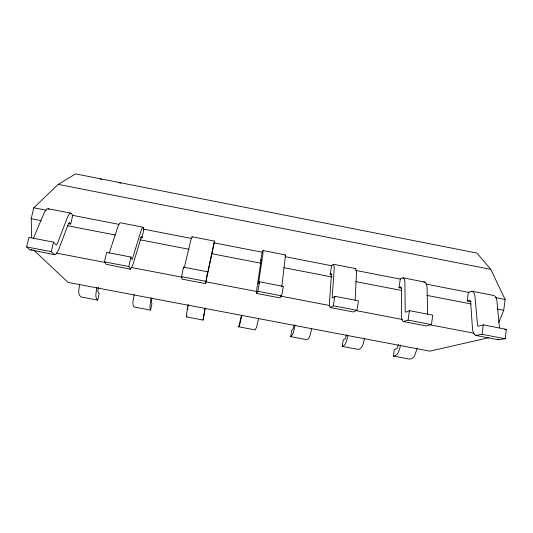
<?xml version="1.0" encoding="UTF-8"?>
<svg xmlns="http://www.w3.org/2000/svg" width="533" height="533" viewBox="0 0 533 533"><rect width="100%" height="100%" fill="white"/><g stroke="black" fill="none" stroke-linecap="round" stroke-linejoin="round"><path stroke-width="0.8" d="M214.493 241.116L205.558 283.629L182.013 279.119L181.553 276.66L183.479 267.16L207.524 271.79L207.384 274.042L214.493 241.116L192.073 236.752L190.747 240.55L184.278 267.733M187.769 309.333L187.829 308.527M355.138 300.152L356.537 272.783L355.971 269.085L355.311 268.532L333.312 264.248L331.586 265.72L330.134 274.375L331.746 274.688M188.129 304.796L186.603 313.81L186.563 316.935L203.053 320.06L205.085 308.021M207.524 271.79L205.558 283.629M467.221 300.958L469.68 300.152L470.632 301.658L472.578 330.107L474.283 334.444L475.683 335.41L498.322 339.754L505.177 338.748L506.35 329.321L483.258 324.877L478.847 326.096L477.581 325.81L474.923 295.795L474.27 293.463L473.237 291.911L471.905 291.225L468.38 292.337L467.221 300.958L471.172 301.731M498.715 322.405L503.745 310.279L505.104 299.479L490.753 269.338L476.955 253.088L75.606 173.891L58.23 184.385L33.812 207.797L31.18 218.703L31.674 237.685M281.784 286.861L285.488 255.367L285.235 254.887L263.022 250.563L262.229 252.229L260.624 260.897L261.19 259.704L256.839 288.679L256.526 293.403L279.845 297.874L281.677 295.868L283.369 286.394L259.564 281.81L258.452 283.862L262.816 254.561L263.022 250.563M79.557 284.162C79.55 288.166 76.925 294.036 80.963 296.954L97.692 300.119L99.151 293.543L97.812 291.438L98.358 287.36M475.683 335.41L482.025 334.304L483.258 324.877M96.759 287.427C96.779 291.404 94.088 296.968 97.692 300.119M398.997 287.727L400.836 286.794L401.449 288.24L401.362 316.435L402.382 320.659L403.354 321.546L426.213 325.93L431.43 324.597L432.769 315.156L409.444 310.666L406.159 312.111L405.247 311.892L404.893 282.184L404.54 279.898L403.874 278.406L402.935 277.8L400.303 279.092L398.997 287.727L401.389 288.193M403.354 321.546L408.045 320.113L409.444 310.666M417.166 348.162L414.894 355.131L413.901 356.87L411.889 358.582L409.417 359.109L393.374 356.071L394.353 349.541L396.952 348.662L398.484 344.658M134.043 294.516C134.01 298.487 131.471 303.33 133.95 306.981L150.559 310.119L151.932 303.557L151.359 302.051L151.885 298.373M330.134 274.375L331.506 273.502L329.454 302.624L329.767 306.735L330.3 307.541L353.386 311.972L356.93 310.306L358.449 300.845L334.884 296.308L332.745 297.987L332.192 297.84L334.198 268.439L334.151 266.207L333.312 264.248M364.719 338.195C363.253 341.939 363.359 348.482 358.363 349.448L342.206 346.39L343.272 339.847L345.211 338.841L346.537 334.784M151.119 297.76L149.873 306.855L150.559 310.119M330.3 307.541L333.312 305.775L334.884 296.308M311.705 328.968C310.359 332.445 310.759 337.769 306.955 339.714L290.685 336.636L291.831 330.094L293.103 328.954L294.223 324.844M188.189 306.368L188.482 304.743M256.526 293.403L257.819 291.291L259.564 281.81M205.138 308.487L203.053 320.06M258.665 318.201L256.613 327.075L255.187 329.92L238.804 326.822L241.376 315.636M186.563 316.935L186.85 315.476M241.829 315.003L239.903 323.911L238.804 326.822M140.419 237.585L142.018 237.891L143.877 229.203L143.071 227.218L120.438 222.807L119.712 223.1L117.973 226.405L109.145 253.268M130.532 269.245L128.853 266.547L130.905 257.039L106.607 252.362L104.501 261.876L106.067 264.281L130.532 269.245L132.864 264.874L141.465 236.472L142.018 237.891M68.304 223.6L70.729 224.067L72.741 215.365L70.969 213.18L48.117 208.729L46.957 208.943L44.492 212.121L33.239 238.704M295.149 325.137C293.716 328.808 294.249 334.144 290.685 336.636M54.752 254.721L51.255 251.663L53.493 242.135L28.949 237.412L26.65 246.939L29.548 249.611L54.752 254.721L55.905 254.221L58.304 250.557L68.451 223.66L69.497 222.508L70.729 224.067M347.916 335.85C346.583 339.368 346.683 345.224 342.206 346.39M400.689 345.031C399.317 348.968 398.831 355.771 393.374 356.071M284.869 255.254L285.235 254.887M143.071 227.218L141.771 228.777L140.972 230.876L132.204 259.578L130.905 257.039M354.598 268.825L355.311 268.532M30.721 250.117L32.027 249.644M504.764 329.707L506.35 329.321M70.969 213.18L69.95 213.413L68.837 214.592L67.711 216.638L57.411 243.674L56.265 244.967L53.493 242.135M488.708 337.729L429.858 351.147L68.044 282.39L33.759 250.11M423.675 282.27L424.728 282.044L425.794 282.677L427.02 286.481L427.679 314.117M26.65 246.939L51.255 251.663M104.501 261.876L128.853 266.547M181.553 276.66L205.658 281.284M257.819 291.291L281.677 295.868M333.312 305.775L356.93 310.306M408.045 320.113L431.43 324.597M482.025 334.304L505.177 338.748M56.465 253.115L105.481 262.522M131.624 267.533L182.279 277.253M205.158 281.637L256.626 291.511M280.318 296.062L329.341 305.462M355.484 310.479L402.055 319.414M430.644 324.897L473.95 333.205M402.935 277.8L424.728 282.044M471.905 291.225L493.498 295.429L494.95 296.135L496.096 297.714L496.836 300.052L499.508 327.968M33.812 207.797L46.065 210.175M72.202 215.259L118.759 224.32M143.264 229.083L191.454 238.464M214.326 242.908L262.516 252.282M285.388 256.733L331.946 265.794M355.631 270.398L400.556 279.139M425.874 284.062L469.167 292.484M495.304 297.574L505.104 299.479M31.18 218.703L40.988 220.609M67.151 225.679L115.388 235.026M139.919 239.777L188.975 249.284M211.868 253.721L260.923 263.222M283.816 267.659L332.052 277.007M355.764 281.604L401.549 290.478M426.893 295.389L471.045 303.943M497.209 309.013L503.745 310.279M58.23 184.385L490.753 269.338M100.151 179.048L101.716 179.355M118.939 182.752L120.898 183.139M497.296 339.088L498.322 339.754M48.117 208.729L48.949 209.336M192.073 236.752L192.173 237.212M183.479 267.16L183.625 268.599"/></g></svg>
